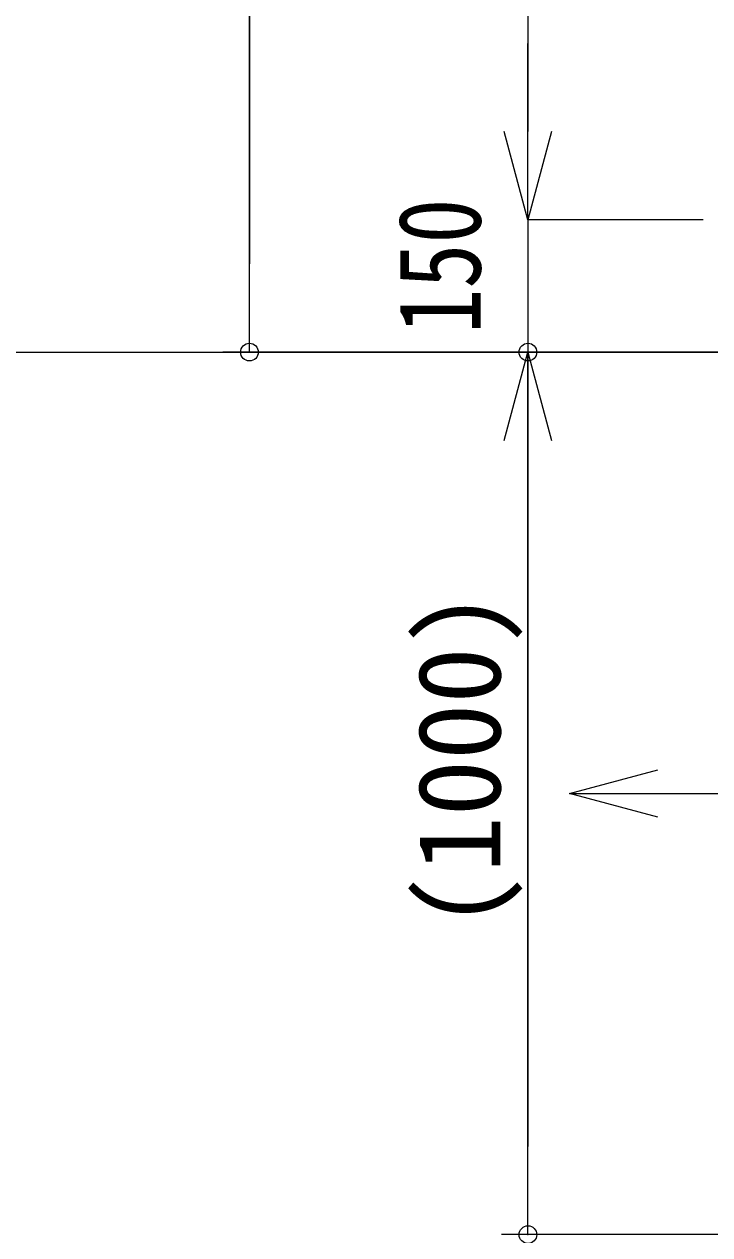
# Model space of a CAD drawing. Units: millimetres, scale not verified. Extents: x -10062 to 10062, y -6938 to 6938.
# Drawn here: x 2093 to 2871, y -4370 to -2999 of the extents above; entities that cross this region are included whole.
import ezdxf
from ezdxf.enums import TextEntityAlignment as Align

# ---------------------------------------------------------------- set-up
doc = ezdxf.new("R2010")
doc.units = ezdxf.units.MM
doc.header["$LTSCALE"] = 40
doc.header["$PDMODE"] = 32
doc.header["$PDSIZE"] = 20
for name, color, linetype, lineweight in [('0-2_0', 2, 'Continuous', 9), ('1-2_dim', 7, 'Continuous', 9), ('1-8_ｱﾄﾞﾌﾗッﾄ', 7, 'Continuous', 9)]:
    doc.layers.add(name, color=color, linetype=linetype, lineweight=lineweight)
doc.styles.add('ＭＳ ゴシック', font='')
doc.styles.get('ＭＳ ゴシック').set_extended_font_data('MS Gothic')

msp = doc.modelspace()

# ---------------------------------------------------------------- linework, layer by layer
at = {"layer": '0-2_0', "color": 4, "lineweight": 5}
for p, q in [((2711.65, -3870.16), (2811.65, -3870.16)), ((2811.65, -3870.16), (3485.3, -3870.16))]:
    msp.add_line(p, q, dxfattribs=at)
msp.add_lwpolyline([(2811.65, -3896.96), (2711.65, -3870.16), (2811.65, -3843.36)], dxfattribs=at)
at = {"layer": '1-2_dim'}
for p, q in [((2348.67, -3370.16), (2348.67, -370.16)), ((2348.67, -470.16), (2348.67, -3270.16)), ((3182.81, -3370.16), (2318.67, -3370.16)), ((2819.84, -3370.16), (2634.44, -3370.16)), ((2664.44, -4370.16), (2664.44, -3370.16)), ((2664.44, -3470.16), (2664.44, -4270.16)), ((3465.3, -4370.16), (2634.44, -4370.16))]:
    msp.add_line(p, q, dxfattribs=at)
at = {"layer": '1-2_dim', "color": 4, "lineweight": 5}
for p, q in [((2664.44, -1970.24), (2664.44, -3120.32)), ((2664.44, -3120.32), (2664.44, -3020.32)), ((2664.44, -3220.32), (2664.44, -3120.32)), ((2664.44, -3220.32), (2664.44, -3120.32)), ((2862.64, -3220.32), (2664.44, -3220.32)), ((2664.44, -3220.32), (2664.44, -3370.32)), ((2862.92, -3220.32), (2664.44, -3220.32)), ((2863.28, -3370.32), (2634.44, -3370.32)), ((2664.44, -3370.32), (2664.44, -3470.32)), ((2664.44, -3470.32), (2664.44, -3570.32))]:
    msp.add_line(p, q, dxfattribs=at)
for points in [[(2691.23, -3120.32), (2664.44, -3220.32), (2637.64, -3120.32)], [(2691.23, -3120.32), (2664.44, -3220.32), (2637.64, -3120.32)], [(2637.64, -3470.32), (2664.44, -3370.32), (2691.23, -3470.32)]]:
    msp.add_lwpolyline(points, dxfattribs=at)
at = {"layer": '1-2_dim'}
for p in [(2348.67, -3370.16), (2664.44, -3370.16), (2664.44, -4370.16)]:
    msp.add_point(p, dxfattribs=at)
at = {"layer": '1-8_ｱﾄﾞﾌﾗッﾄ'}
msp.add_line((1651.9, -3370.16), (9680.51, -3370.16), dxfattribs=at)

# ---------------------------------------------------------------- texts
at = {"layer": '1-2_dim', "color": 2, "style": 'ＭＳ ゴシック', "width": 0.8}
msp.add_text('150', height=93.84, rotation=90, dxfattribs=at).set_placement((2638.9, -3349.32), align=Align.BOTTOM_LEFT)
at = {"layer": '1-2_dim', "color": 2, "style": 'ＭＳ ゴシック'}
msp.add_text('(1000)', height=93.84, rotation=90, dxfattribs=at).set_placement((2661.24, -4023.76), align=Align.BOTTOM_LEFT)

doc.saveas('drawing.dxf')
